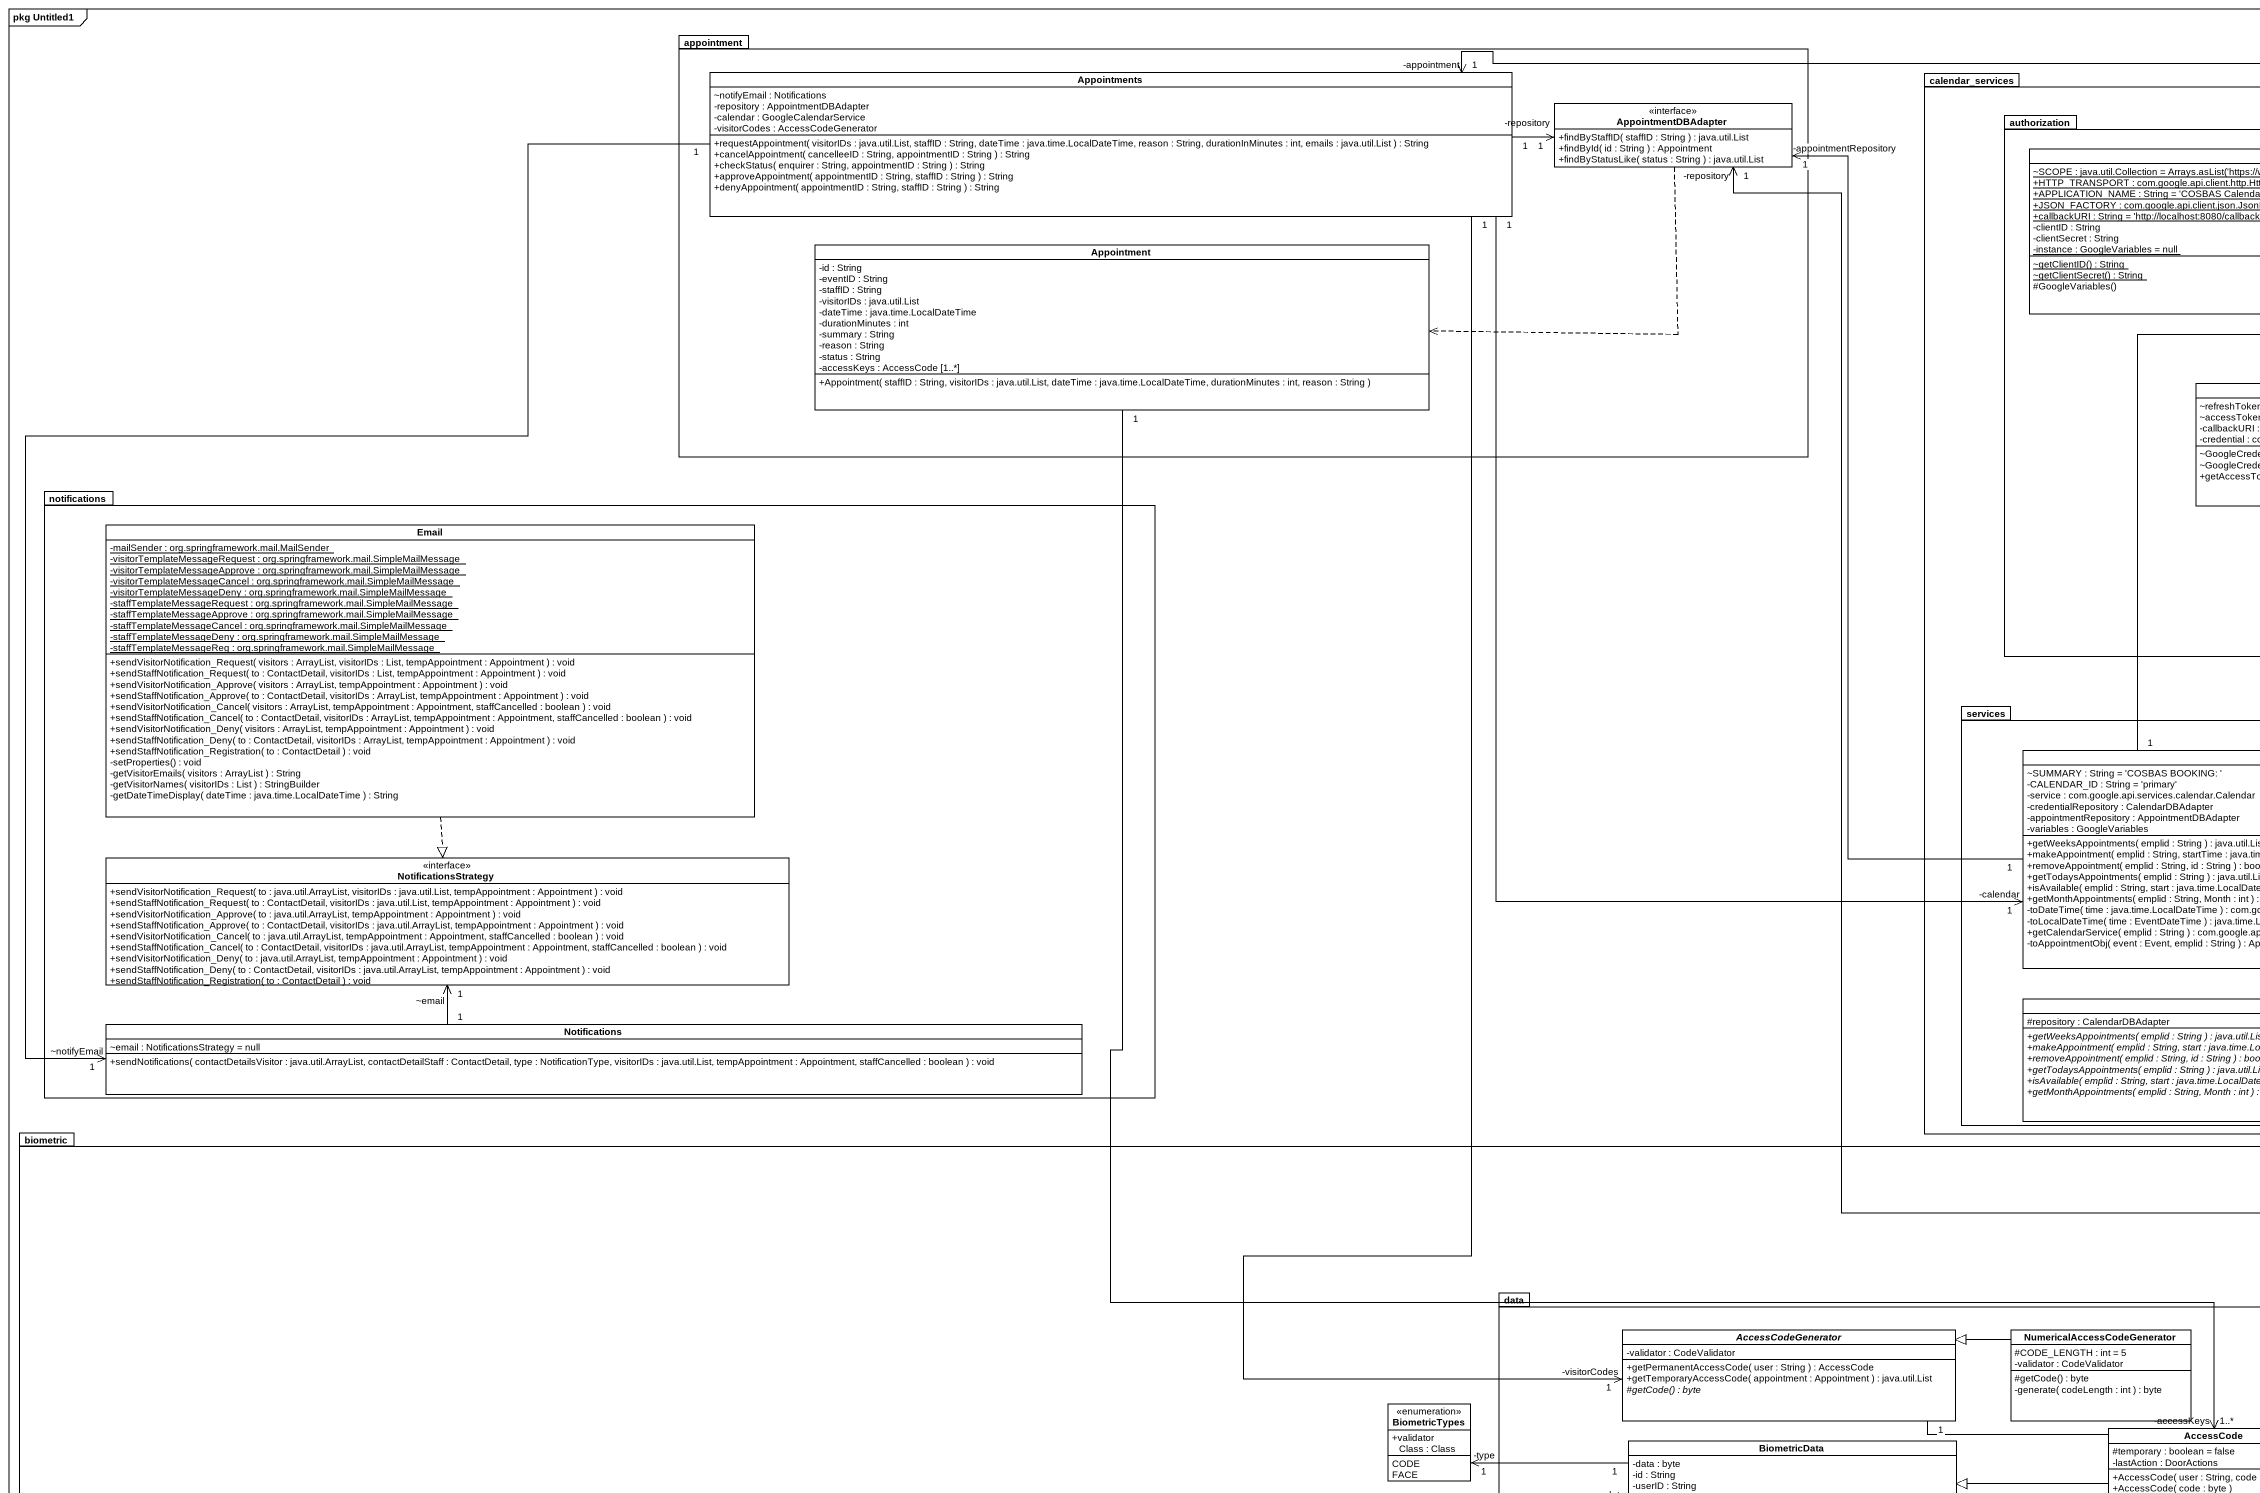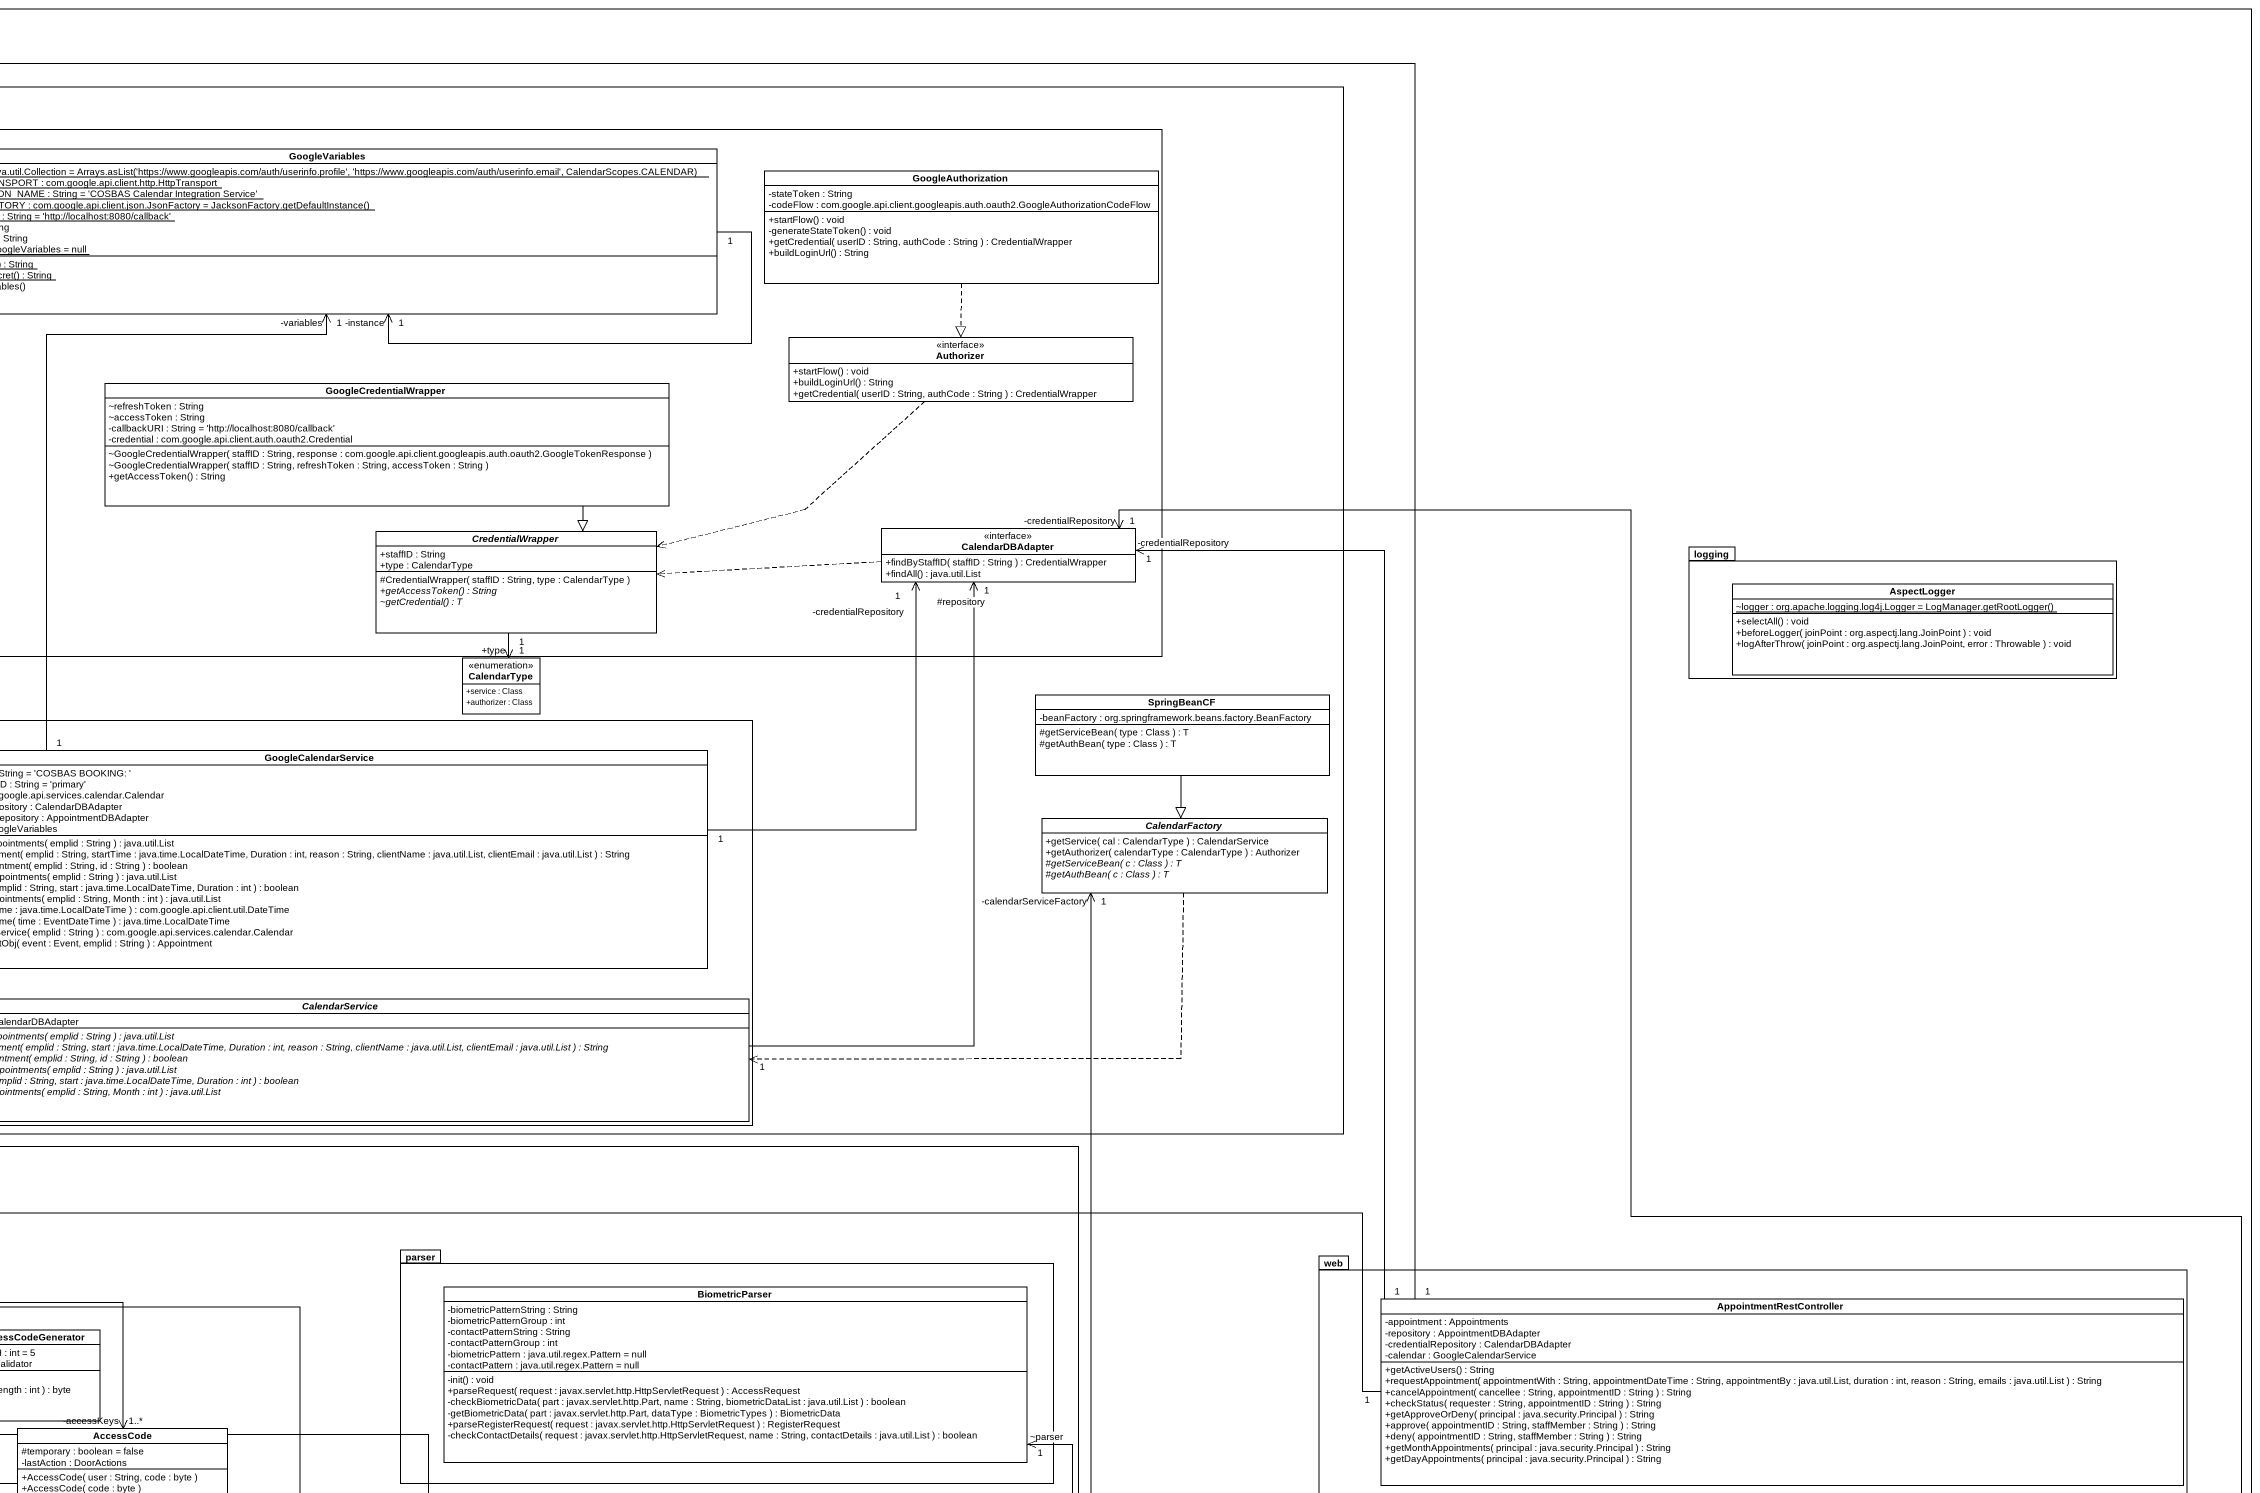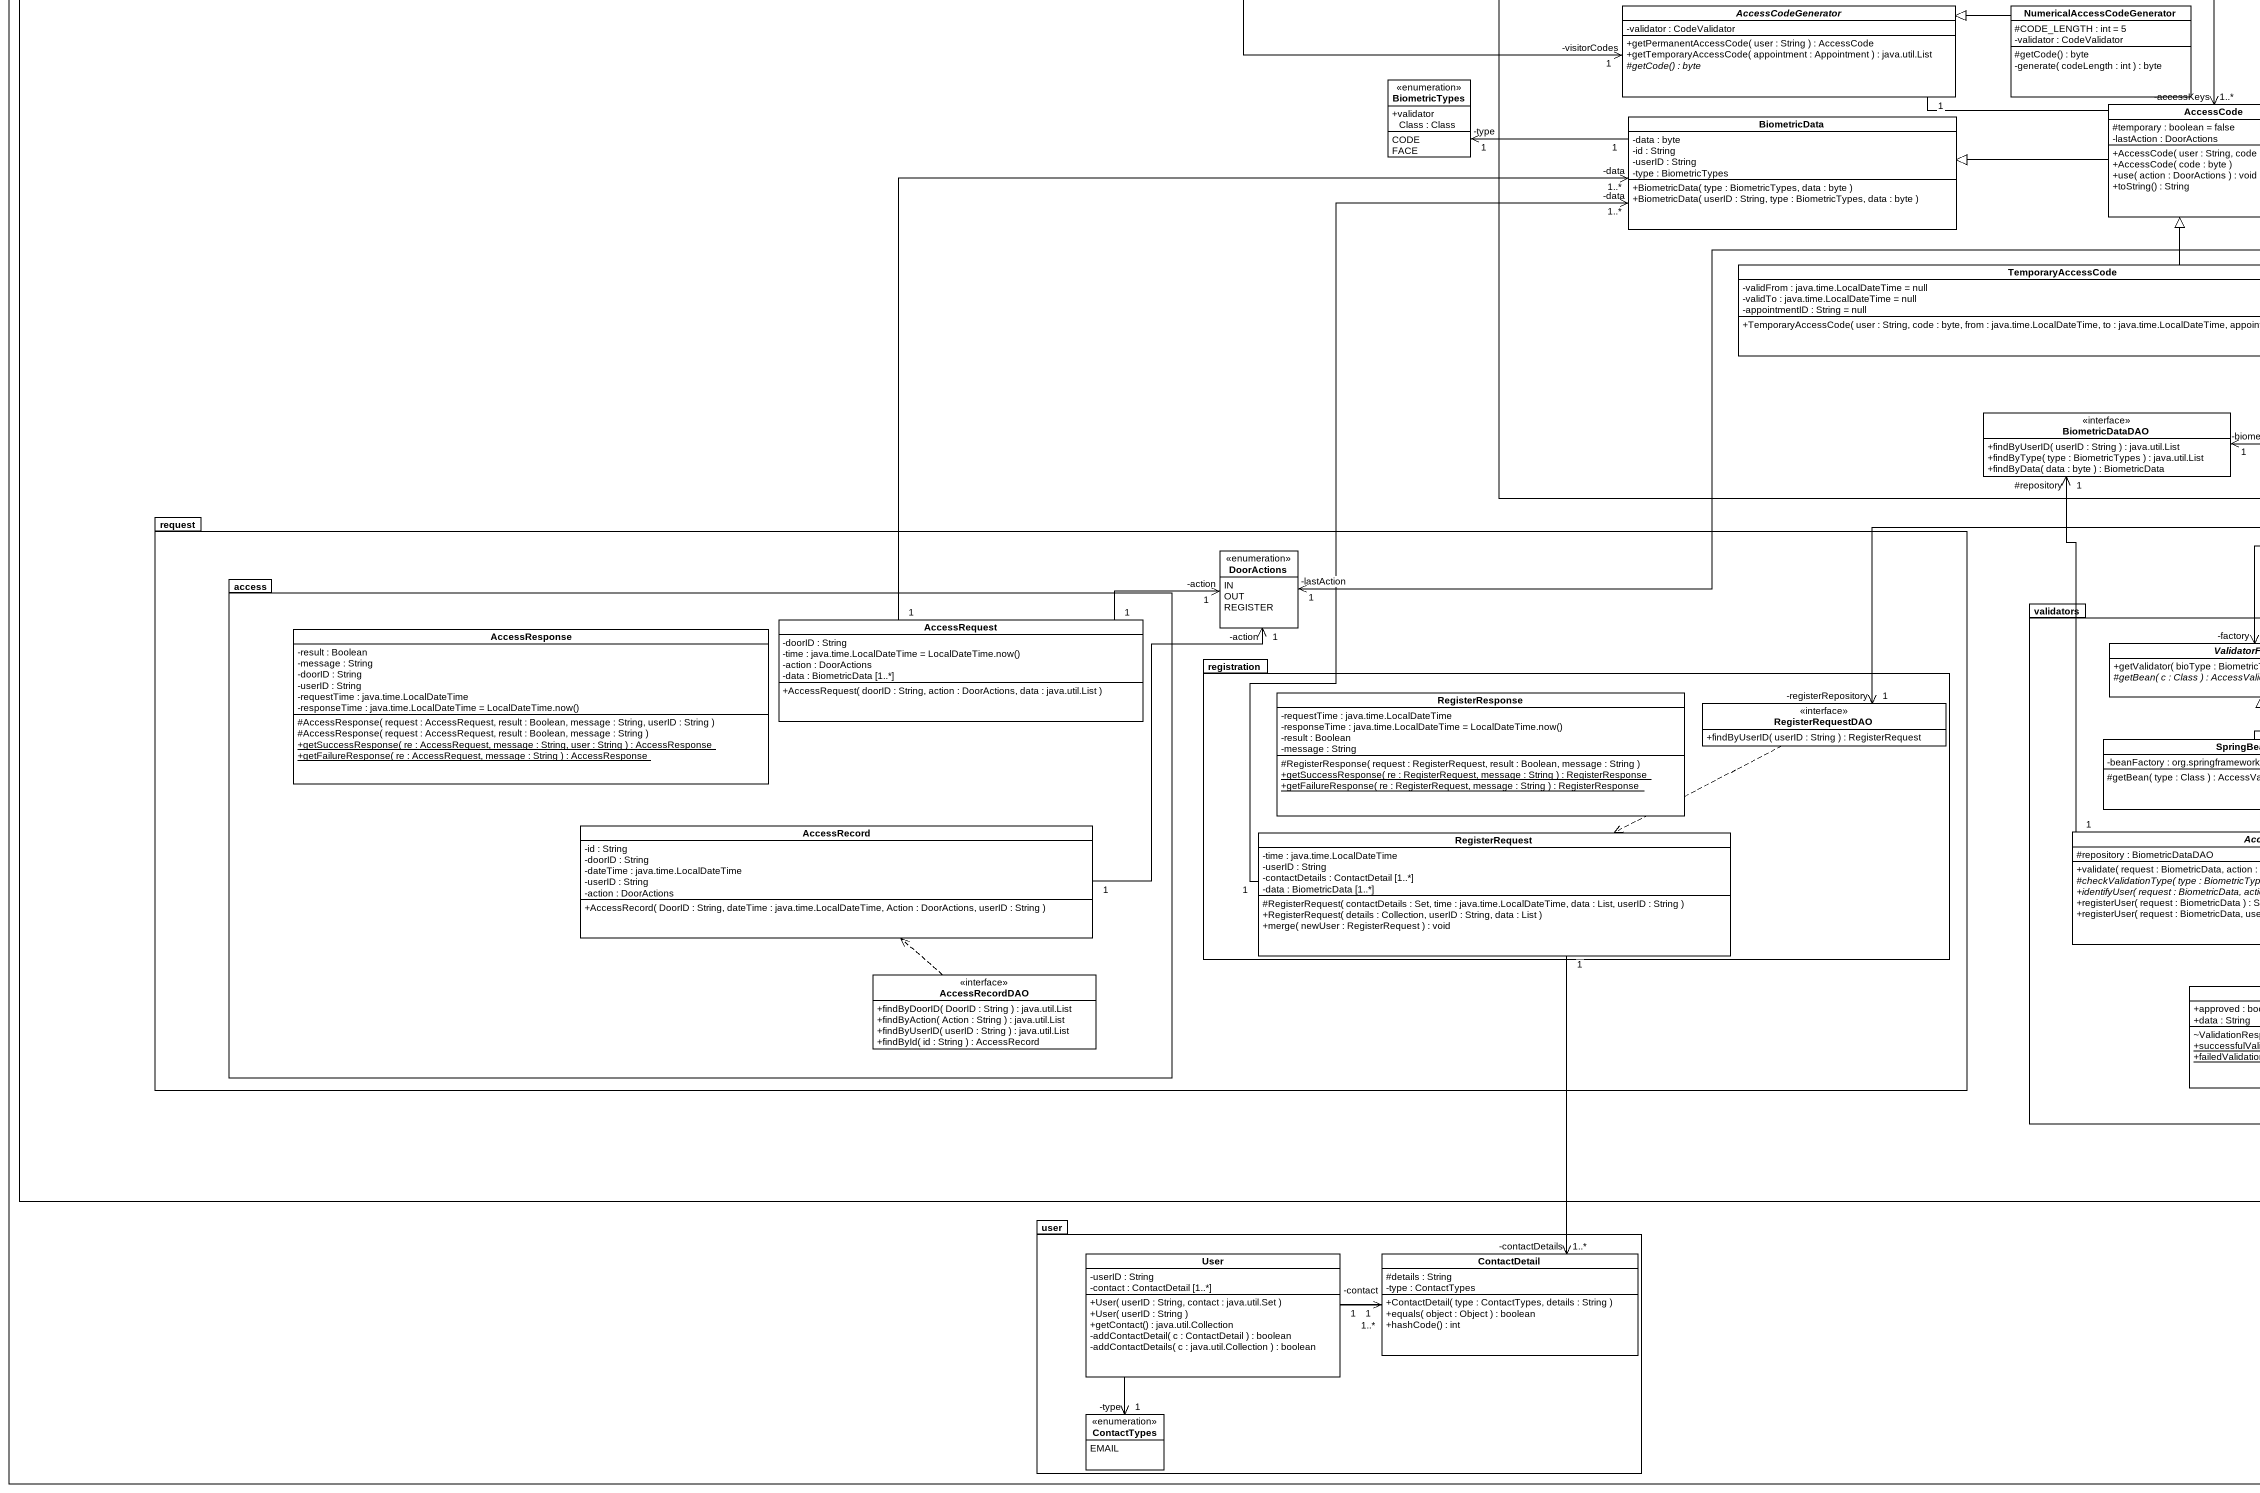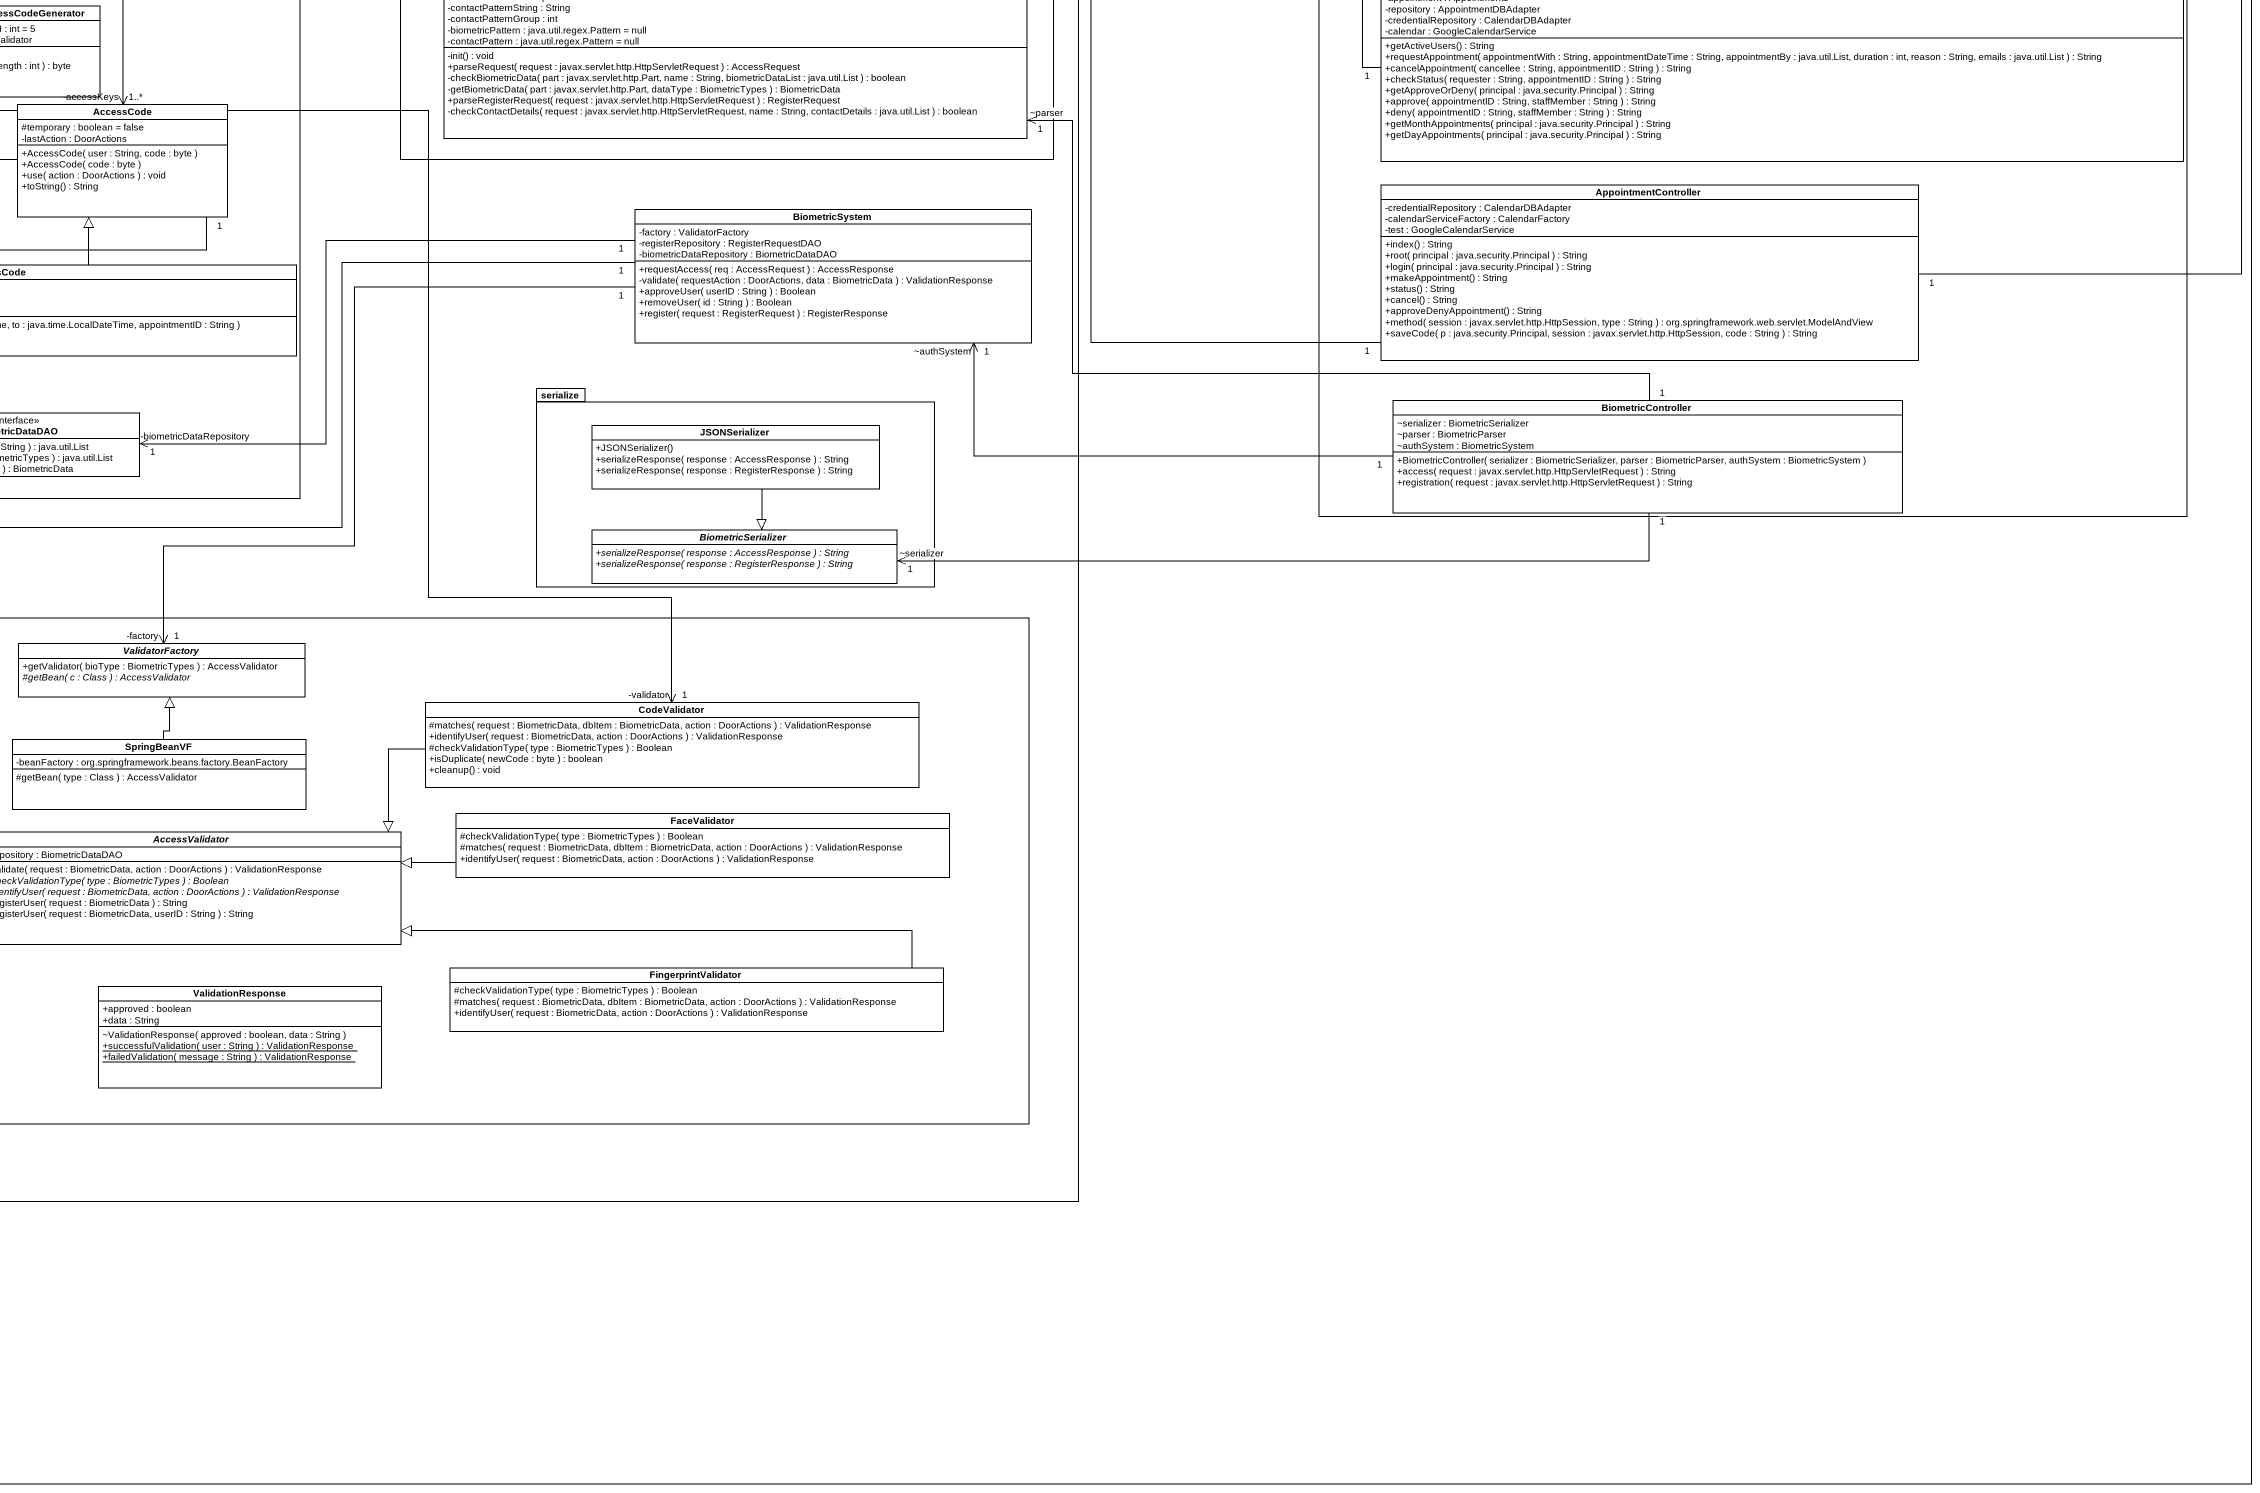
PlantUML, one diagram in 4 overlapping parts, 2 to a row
@startuml
mainframe pkg Untitled1
hide circle
hide empty members
skinparam classAttributeIconSize 0
package appointment {
  class Appointments {
    ~notifyEmail : Notifications
    -repository : AppointmentDBAdapter
    -calendar : GoogleCalendarService
    -visitorCodes : AccessCodeGenerator
    +requestAppointment( visitorIDs : java.util.List, staffID : String, dateTime : java.time.LocalDateTime, reason : String, durationInMinutes : int, emails : java.util.List ) : String
    +cancelAppointment( cancelleeID : String, appointmentID : String ) : String
    +checkStatus( enquirer : String, appointmentID : String ) : String
    +approveAppointment( appointmentID : String, staffID : String ) : String
    +denyAppointment( appointmentID : String, staffID : String ) : String
  }
  interface AppointmentDBAdapter {
    +findByStaffID( staffID : String ) : java.util.List
    +findById( id : String ) : Appointment
    +findByStatusLike( status : String ) : java.util.List
  }
  class Appointment {
    -id : String
    -eventID : String
    -staffID : String
    -visitorIDs : java.util.List
    -dateTime : java.time.LocalDateTime
    -durationMinutes : int
    -summary : String
    -reason : String
    -status : String
    -accessKeys : AccessCode [1..*]
    +Appointment( staffID : String, visitorIDs : java.util.List, dateTime : java.time.LocalDateTime, durationMinutes : int, reason : String )
  }
}
package calendar_services {
  package authorization {
    class GoogleVariables {
      {static} {field} ~SCOPE : java.util.Collection = Arrays.asList('https:~//www.googleapis.com/auth/userinfo.profile', 'https:~//www.googleapis.com/auth/userinfo.email', CalendarScopes.CALENDAR)
      {static} +HTTP_TRANSPORT : com.google.api.client.http.HttpTransport
      {static} +APPLICATION_NAME : String = 'COSBAS Calendar Integration Service'
      {static} {field} +JSON_FACTORY : com.google.api.client.json.JsonFactory = JacksonFactory.getDefaultInstance()
      {static} +callbackURI : String = 'http://localhost:8080/callback'
      -clientID : String
      -clientSecret : String
      {static} -instance : GoogleVariables = null
      {static} ~getClientID() : String
      {static} ~getClientSecret() : String
      #GoogleVariables()
    }
    class GoogleAuthorization {
      -stateToken : String
      -codeFlow : com.google.api.client.googleapis.auth.oauth2.GoogleAuthorizationCodeFlow
      +startFlow() : void
      -generateStateToken() : void
      +getCredential( userID : String, authCode : String ) : CredentialWrapper
      +buildLoginUrl() : String
    }
    interface Authorizer {
      +startFlow() : void
      +buildLoginUrl() : String
      +getCredential( userID : String, authCode : String ) : CredentialWrapper
    }
    class GoogleCredentialWrapper {
      ~refreshToken : String
      ~accessToken : String
      -callbackURI : String = 'http://localhost:8080/callback'
      -credential : com.google.api.client.auth.oauth2.Credential
      ~GoogleCredentialWrapper( staffID : String, response : com.google.api.client.googleapis.auth.oauth2.GoogleTokenResponse )
      ~GoogleCredentialWrapper( staffID : String, refreshToken : String, accessToken : String )
      +getAccessToken() : String
    }
    abstract class CredentialWrapper {
      +staffID : String
      +type : CalendarType
      #CredentialWrapper( staffID : String, type : CalendarType )
      {abstract} +getAccessToken() : String
      {abstract} ~getCredential() : T
    }
    interface CalendarDBAdapter {
      +findByStaffID( staffID : String ) : CredentialWrapper
      +findAll() : java.util.List
    }
  }
  enum CalendarType {
    +service : Class
    +authorizer : Class
  }
  package services {
    class GoogleCalendarService {
      ~SUMMARY : String = 'COSBAS BOOKING: '
      -CALENDAR_ID : String = 'primary'
      -service : com.google.api.services.calendar.Calendar
      -credentialRepository : CalendarDBAdapter
      -appointmentRepository : AppointmentDBAdapter
      -variables : GoogleVariables
      +getWeeksAppointments( emplid : String ) : java.util.List
      +makeAppointment( emplid : String, startTime : java.time.LocalDateTime, Duration : int, reason : String, clientName : java.util.List, clientEmail : java.util.List ) : String
      +removeAppointment( emplid : String, id : String ) : boolean
      +getTodaysAppointments( emplid : String ) : java.util.List
      +isAvailable( emplid : String, start : java.time.LocalDateTime, Duration : int ) : boolean
      +getMonthAppointments( emplid : String, Month : int ) : java.util.List
      -toDateTime( time : java.time.LocalDateTime ) : com.google.api.client.util.DateTime
      -toLocalDateTime( time : EventDateTime ) : java.time.LocalDateTime
      +getCalendarService( emplid : String ) : com.google.api.services.calendar.Calendar
      -toAppointmentObj( event : Event, emplid : String ) : Appointment
    }
    abstract class CalendarService {
      #repository : CalendarDBAdapter
      {abstract} +getWeeksAppointments( emplid : String ) : java.util.List
      {abstract} +makeAppointment( emplid : String, start : java.time.LocalDateTime, Duration : int, reason : String, clientName : java.util.List, clientEmail : java.util.List ) : String
      {abstract} +removeAppointment( emplid : String, id : String ) : boolean
      {abstract} +getTodaysAppointments( emplid : String ) : java.util.List
      {abstract} +isAvailable( emplid : String, start : java.time.LocalDateTime, Duration : int ) : boolean
      {abstract} +getMonthAppointments( emplid : String, Month : int ) : java.util.List
    }
  }
  class SpringBeanCF {
    -beanFactory : org.springframework.beans.factory.BeanFactory
    #getServiceBean( type : Class ) : T
    #getAuthBean( type : Class ) : T
  }
  abstract class CalendarFactory {
    +getService( cal : CalendarType ) : CalendarService
    +getAuthorizer( calendarType : CalendarType ) : Authorizer
    {abstract} #getServiceBean( c : Class ) : T
    {abstract} #getAuthBean( c : Class ) : T
  }
}
package notifications {
  class Email {
    {static} -mailSender : org.springframework.mail.MailSender
    {static} -visitorTemplateMessageRequest : org.springframework.mail.SimpleMailMessage
    {static} -visitorTemplateMessageApprove : org.springframework.mail.SimpleMailMessage
    {static} -visitorTemplateMessageCancel : org.springframework.mail.SimpleMailMessage
    {static} -visitorTemplateMessageDeny : org.springframework.mail.SimpleMailMessage
    {static} -staffTemplateMessageRequest : org.springframework.mail.SimpleMailMessage
    {static} -staffTemplateMessageApprove : org.springframework.mail.SimpleMailMessage
    {static} -staffTemplateMessageCancel : org.springframework.mail.SimpleMailMessage
    {static} -staffTemplateMessageDeny : org.springframework.mail.SimpleMailMessage
    {static} -staffTemplateMessageReg : org.springframework.mail.SimpleMailMessage
    +sendVisitorNotification_Request( visitors : ArrayList, visitorIDs : List, tempAppointment : Appointment ) : void
    +sendStaffNotification_Request( to : ContactDetail, visitorIDs : List, tempAppointment : Appointment ) : void
    +sendVisitorNotification_Approve( visitors : ArrayList, tempAppointment : Appointment ) : void
    +sendStaffNotification_Approve( to : ContactDetail, visitorIDs : ArrayList, tempAppointment : Appointment ) : void
    +sendVisitorNotification_Cancel( visitors : ArrayList, tempAppointment : Appointment, staffCancelled : boolean ) : void
    +sendStaffNotification_Cancel( to : ContactDetail, visitorIDs : ArrayList, tempAppointment : Appointment, staffCancelled : boolean ) : void
    +sendVisitorNotification_Deny( visitors : ArrayList, tempAppointment : Appointment ) : void
    +sendStaffNotification_Deny( to : ContactDetail, visitorIDs : ArrayList, tempAppointment : Appointment ) : void
    +sendStaffNotification_Registration( to : ContactDetail ) : void
    -setProperties() : void
    -getVisitorEmails( visitors : ArrayList ) : String
    -getVisitorNames( visitorIDs : List ) : StringBuilder
    -getDateTimeDisplay( dateTime : java.time.LocalDateTime ) : String
  }
  interface NotificationsStrategy {
    +sendVisitorNotification_Request( to : java.util.ArrayList, visitorIDs : java.util.List, tempAppointment : Appointment ) : void
    +sendStaffNotification_Request( to : ContactDetail, visitorIDs : java.util.List, tempAppointment : Appointment ) : void
    +sendVisitorNotification_Approve( to : java.util.ArrayList, tempAppointment : Appointment ) : void
    +sendStaffNotification_Approve( to : ContactDetail, visitorIDs : java.util.ArrayList, tempAppointment : Appointment ) : void
    +sendVisitorNotification_Cancel( to : java.util.ArrayList, tempAppointment : Appointment, staffCancelled : boolean ) : void
    +sendStaffNotification_Cancel( to : ContactDetail, visitorIDs : java.util.ArrayList, tempAppointment : Appointment, staffCancelled : boolean ) : void
    +sendVisitorNotification_Deny( to : java.util.ArrayList, tempAppointment : Appointment ) : void
    +sendStaffNotification_Deny( to : ContactDetail, visitorIDs : java.util.ArrayList, tempAppointment : Appointment ) : void
    +sendStaffNotification_Registration( to : ContactDetail ) : void
  }
  class Notifications {
    ~email : NotificationsStrategy = null
    +sendNotifications( contactDetailsVisitor : java.util.ArrayList, contactDetailStaff : ContactDetail, type : NotificationType, visitorIDs : java.util.List, tempAppointment : Appointment, staffCancelled : boolean ) : void
  }
}
package logging {
  class AspectLogger {
    {static} {field} ~logger : org.apache.logging.log4j.Logger = LogManager.getRootLogger()
    +selectAll() : void
    +beforeLogger( joinPoint : org.aspectj.lang.JoinPoint ) : void
    +logAfterThrow( joinPoint : org.aspectj.lang.JoinPoint, error : Throwable ) : void
  }
}
package biometric {
  package parser {
    class BiometricParser {
      -biometricPatternString : String
      -biometricPatternGroup : int
      -contactPatternString : String
      -contactPatternGroup : int
      -biometricPattern : java.util.regex.Pattern = null
      -contactPattern : java.util.regex.Pattern = null
      -init() : void
      +parseRequest( request : javax.servlet.http.HttpServletRequest ) : AccessRequest
      -checkBiometricData( part : javax.servlet.http.Part, name : String, biometricDataList : java.util.List ) : boolean
      -getBiometricData( part : javax.servlet.http.Part, dataType : BiometricTypes ) : BiometricData
      +parseRegisterRequest( request : javax.servlet.http.HttpServletRequest ) : RegisterRequest
      -checkContactDetails( request : javax.servlet.http.HttpServletRequest, name : String, contactDetails : java.util.List ) : boolean
    }
  }
  package data {
    abstract class AccessCodeGenerator {
      -validator : CodeValidator
      +getPermanentAccessCode( user : String ) : AccessCode
      +getTemporaryAccessCode( appointment : Appointment ) : java.util.List
      {abstract} #getCode() : byte
    }
    class NumericalAccessCodeGenerator {
      #CODE_LENGTH : int = 5
      -validator : CodeValidator
      #getCode() : byte
      -generate( codeLength : int ) : byte
    }
    class BiometricData {
      -data : byte
      -id : String
      -userID : String
      -type : BiometricTypes
      +BiometricData( type : BiometricTypes, data : byte )
      +BiometricData( userID : String, type : BiometricTypes, data : byte )
    }
    class AccessCode {
      #temporary : boolean = false
      -lastAction : DoorActions
      +AccessCode( user : String, code : byte )
      +AccessCode( code : byte )
      +use( action : DoorActions ) : void
      +toString() : String
    }
    class TemporaryAccessCode {
      -validFrom : java.time.LocalDateTime = null
      -validTo : java.time.LocalDateTime = null
      -appointmentID : String = null
      +TemporaryAccessCode( user : String, code : byte, from : java.time.LocalDateTime, to : java.time.LocalDateTime, appointmentID : String )
    }
    interface BiometricDataDAO {
      +findByUserID( userID : String ) : java.util.List
      +findByType( type : BiometricTypes ) : java.util.List
      +findByData( data : byte ) : BiometricData
    }
  }
  enum BiometricTypes {
    +validatorClass : Class
    CODE
    FACE
  }
  class BiometricSystem {
    -factory : ValidatorFactory
    -registerRepository : RegisterRequestDAO
    -biometricDataRepository : BiometricDataDAO
    +requestAccess( req : AccessRequest ) : AccessResponse
    -validate( requestAction : DoorActions, data : BiometricData ) : ValidationResponse
    +approveUser( userID : String ) : Boolean
    +removeUser( id : String ) : Boolean
    +register( request : RegisterRequest ) : RegisterResponse
  }
  package serialize {
    class JSONSerializer {
      +JSONSerializer()
      +serializeResponse( response : AccessResponse ) : String
      +serializeResponse( response : RegisterResponse ) : String
    }
    abstract class BiometricSerializer {
      {abstract} +serializeResponse( response : AccessResponse ) : String
      {abstract} +serializeResponse( response : RegisterResponse ) : String
    }
  }
  package request {
    enum DoorActions {
      IN
      OUT
      REGISTER
    }
    package access {
      class AccessResponse {
        -result : Boolean
        -message : String
        -doorID : String
        -userID : String
        -requestTime : java.time.LocalDateTime
        {field} -responseTime : java.time.LocalDateTime = LocalDateTime.now()
        #AccessResponse( request : AccessRequest, result : Boolean, message : String, userID : String )
        #AccessResponse( request : AccessRequest, result : Boolean, message : String )
        {static} +getSuccessResponse( re : AccessRequest, message : String, user : String ) : AccessResponse
        {static} +getFailureResponse( re : AccessRequest, message : String ) : AccessResponse
      }
      class AccessRequest {
        -doorID : String
        {field} -time : java.time.LocalDateTime = LocalDateTime.now()
        -action : DoorActions
        -data : BiometricData [1..*]
        +AccessRequest( doorID : String, action : DoorActions, data : java.util.List )
      }
      class AccessRecord {
        -id : String
        -doorID : String
        -dateTime : java.time.LocalDateTime
        -userID : String
        -action : DoorActions
        +AccessRecord( DoorID : String, dateTime : java.time.LocalDateTime, Action : DoorActions, userID : String )
      }
      interface AccessRecordDAO {
        +findByDoorID( DoorID : String ) : java.util.List
        +findByAction( Action : String ) : java.util.List
        +findByUserID( userID : String ) : java.util.List
        +findById( id : String ) : AccessRecord
      }
    }
    package registration {
      class RegisterResponse {
        -requestTime : java.time.LocalDateTime
        {field} -responseTime : java.time.LocalDateTime = LocalDateTime.now()
        -result : Boolean
        -message : String
        #RegisterResponse( request : RegisterRequest, result : Boolean, message : String )
        {static} +getSuccessResponse( re : RegisterRequest, message : String ) : RegisterResponse
        {static} +getFailureResponse( re : RegisterRequest, message : String ) : RegisterResponse
      }
      interface RegisterRequestDAO {
        +findByUserID( userID : String ) : RegisterRequest
      }
      class RegisterRequest {
        -time : java.time.LocalDateTime
        -userID : String
        -contactDetails : ContactDetail [1..*]
        -data : BiometricData [1..*]
        #RegisterRequest( contactDetails : Set, time : java.time.LocalDateTime, data : List, userID : String )
        +RegisterRequest( details : Collection, userID : String, data : List )
        +merge( newUser : RegisterRequest ) : void
      }
    }
  }
  package validators {
    abstract class ValidatorFactory {
      +getValidator( bioType : BiometricTypes ) : AccessValidator
      {abstract} #getBean( c : Class ) : AccessValidator
    }
    class CodeValidator {
      #matches( request : BiometricData, dbItem : BiometricData, action : DoorActions ) : ValidationResponse
      +identifyUser( request : BiometricData, action : DoorActions ) : ValidationResponse
      #checkValidationType( type : BiometricTypes ) : Boolean
      +isDuplicate( newCode : byte ) : boolean
      +cleanup() : void
    }
    class SpringBeanVF {
      -beanFactory : org.springframework.beans.factory.BeanFactory
      #getBean( type : Class ) : AccessValidator
    }
    abstract class AccessValidator {
      #repository : BiometricDataDAO
      +validate( request : BiometricData, action : DoorActions ) : ValidationResponse
      {abstract} #checkValidationType( type : BiometricTypes ) : Boolean
      {abstract} +identifyUser( request : BiometricData, action : DoorActions ) : ValidationResponse
      +registerUser( request : BiometricData ) : String
      +registerUser( request : BiometricData, userID : String ) : String
    }
    class FaceValidator {
      #checkValidationType( type : BiometricTypes ) : Boolean
      #matches( request : BiometricData, dbItem : BiometricData, action : DoorActions ) : ValidationResponse
      +identifyUser( request : BiometricData, action : DoorActions ) : ValidationResponse
    }
    class ValidationResponse {
      +approved : boolean
      +data : String
      ~ValidationResponse( approved : boolean, data : String )
      {static} +successfulValidation( user : String ) : ValidationResponse
      {static} +failedValidation( message : String ) : ValidationResponse
    }
    class FingerprintValidator {
      #checkValidationType( type : BiometricTypes ) : Boolean
      #matches( request : BiometricData, dbItem : BiometricData, action : DoorActions ) : ValidationResponse
      +identifyUser( request : BiometricData, action : DoorActions ) : ValidationResponse
    }
  }
}
package web {
  class AppointmentRestController {
    -appointment : Appointments
    -repository : AppointmentDBAdapter
    -credentialRepository : CalendarDBAdapter
    -calendar : GoogleCalendarService
    +getActiveUsers() : String
    +requestAppointment( appointmentWith : String, appointmentDateTime : String, appointmentBy : java.util.List, duration : int, reason : String, emails : java.util.List ) : String
    +cancelAppointment( cancellee : String, appointmentID : String ) : String
    +checkStatus( requester : String, appointmentID : String ) : String
    +getApproveOrDeny( principal : java.security.Principal ) : String
    +approve( appointmentID : String, staffMember : String ) : String
    +deny( appointmentID : String, staffMember : String ) : String
    +getMonthAppointments( principal : java.security.Principal ) : String
    +getDayAppointments( principal : java.security.Principal ) : String
  }
  class AppointmentController {
    -credentialRepository : CalendarDBAdapter
    -calendarServiceFactory : CalendarFactory
    -test : GoogleCalendarService
    +index() : String
    +root( principal : java.security.Principal ) : String
    +login( principal : java.security.Principal ) : String
    +makeAppointment() : String
    +status() : String
    +cancel() : String
    +approveDenyAppointment() : String
    +method( session : javax.servlet.http.HttpSession, type : String ) : org.springframework.web.servlet.ModelAndView
    +saveCode( p : java.security.Principal, session : javax.servlet.http.HttpSession, code : String ) : String
  }
  class BiometricController {
    ~serializer : BiometricSerializer
    ~parser : BiometricParser
    ~authSystem : BiometricSystem
    +BiometricController( serializer : BiometricSerializer, parser : BiometricParser, authSystem : BiometricSystem )
    +access( request : javax.servlet.http.HttpServletRequest ) : String
    +registration( request : javax.servlet.http.HttpServletRequest ) : String
  }
}
package user {
  class User {
    -userID : String
    -contact : ContactDetail [1..*]
    +User( userID : String, contact : java.util.Set )
    +User( userID : String )
    +getContact() : java.util.Collection
    -addContactDetail( c : ContactDetail ) : boolean
    -addContactDetails( c : java.util.Collection ) : boolean
  }
  class ContactDetail {
    #details : String
    -type : ContactTypes
    +ContactDetail( type : ContactTypes, details : String )
    +equals( object : Object ) : boolean
    +hashCode() : int
  }
  enum ContactTypes {
    EMAIL
  }
}
Appointments "-appointment\n1" <-right- "1" AppointmentRestController
AppointmentDBAdapter "-repository\n1" <-left- "1" Appointments
AppointmentDBAdapter .left.> Appointment
AppointmentDBAdapter "-appointmentRepository\n1" <-- "1" GoogleCalendarService
AppointmentDBAdapter "-repository\n1" <-right- "1" AppointmentRestController
GoogleVariables "-instance\n1" <-- "1" GoogleVariables
GoogleVariables "-variables\n1" <-- "1" GoogleCalendarService
GoogleAuthorization ..|> Authorizer
Authorizer .left.> CredentialWrapper
GoogleCredentialWrapper --|> CredentialWrapper
Email ..|> NotificationsStrategy
CalendarDBAdapter .left.> CredentialWrapper
CalendarDBAdapter "-credentialRepository\n1" <-left- "1" GoogleCalendarService
CalendarDBAdapter "#repository\n1" <-- "1" CalendarService
CalendarDBAdapter "-credentialRepository\n1" <-- "1" AppointmentRestController
CalendarDBAdapter "-credentialRepository\n1" <-- "1" AppointmentController
CalendarType "+type\n1" <-up- "1" CredentialWrapper
SpringBeanCF --|> CalendarFactory
GoogleCalendarService "-calendar\n1" <-left- "1" Appointments
CalendarFactory .left.> CalendarService
CalendarFactory "-calendarServiceFactory\n1" <-- "1" AppointmentController
NotificationsStrategy "~email\n1" <-- "1" Notifications
Notifications "~notifyEmail\n1" <-up- "1" Appointments
BiometricParser "~parser\n1" <-right- "1" BiometricController
AccessCodeGenerator "-visitorCodes\n1" <-up- "1" Appointments
NumericalAccessCodeGenerator -left-|> AccessCodeGenerator
BiometricTypes "-type\n1" <-right- "1" BiometricData
BiometricData "-data\n1..*" <-left- "1" AccessRequest
BiometricData "-data\n1..*" <-- "1" RegisterRequest
AccessCode "-accessKeys\n1..*" <-up- "1" Appointment
AccessCode -left-|> BiometricData
BiometricSystem "~authSystem\n1" <-right- "1" BiometricController
TemporaryAccessCode -up-|> AccessCode
BiometricDataDAO "-biometricDataRepository\n1" <-right- "1" BiometricSystem
BiometricDataDAO "#repository\n1" <-- "1" AccessValidator
JSONSerializer --|> BiometricSerializer
DoorActions "-lastAction\n1" <-right- "1" AccessCode
DoorActions "-action\n1" <-left- "1" AccessRequest
DoorActions "-action\n1" <-- "1" AccessRecord
BiometricSerializer "~serializer\n1" <-right- "1" BiometricController
ValidatorFactory "-factory\n1" <-right- "1" BiometricSystem
RegisterRequestDAO "-registerRepository\n1" <-right- "1" BiometricSystem
RegisterRequestDAO .left.> RegisterRequest
CodeValidator "-validator\n1" <-up- "1" AccessCodeGenerator
CodeValidator -left-|> AccessValidator
SpringBeanVF -up-|> ValidatorFactory
FaceValidator -left-|> AccessValidator
AccessRecordDAO .up.> AccessRecord
FingerprintValidator -left-|> AccessValidator
ContactDetail "-contactDetails\n1..*" <-up- "1" RegisterRequest
ContactDetail "-contact\n1..*" <-left- "1" User
ContactTypes "-type\n1" <-right- "1" ContactDetail
@enduml
